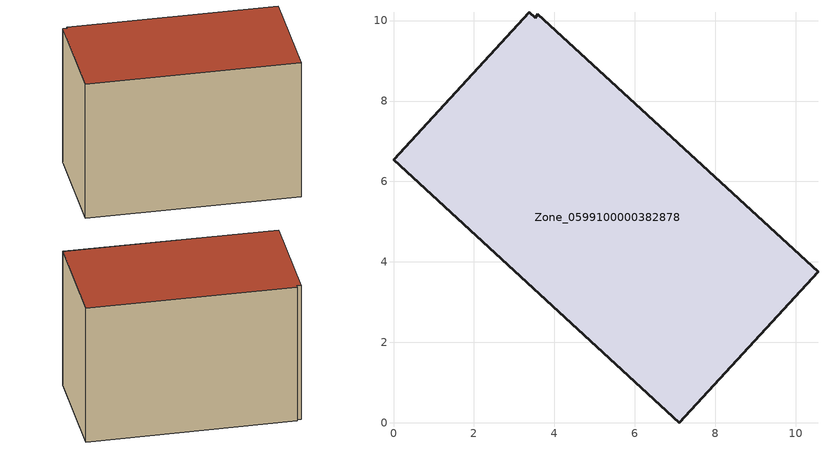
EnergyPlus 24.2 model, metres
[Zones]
Zone_0599100000382878
 floor ground (C_G): 3.59,10.15 10.55,3.75 7.11,0 0,6.54 3.38,10.21 3.52,10.07 z0
 wall outside (C_F): 7.11,0 10.55,3.75 3.59,10.15 3.52,10.07 3.38,10.21 0,6.54 7.11,0 z0:6.76
 roof outside (C_R): 10.55,3.75 3.59,10.15 3.52,10.07 3.38,10.21 0,6.54 7.11,0 z6.76
[BUILDING]
Pand.0599100000382878: North Axis=0; Terrain=City; Loads Convergence Tolerance Value=0.04; Temperature Convergence Tolerance Value=0.4; Solar Distribution=FullExterior; Maximum Number of Warmup Days=25; Minimum Number of Warmup Days=1
[Site:Location]
Rotterdam.The.Hague.AP_ZH_NLD Design_Conditions: Latitude=51.96; Longitude=4.45; Time Zone=1; Elevation=-4.5
[SITE:GROUNDTEMPERATURE:BUILDINGSURFACE]
18, 18, 18, 18, 18, 18, 18, 18, 18, 18, 18, 18
[MATERIAL] Thermal Absorptance=0.9; Solar Absorptance=0.7; Visible Absorptance=0.7
Name | Roughness | Thickness | Conductivity | Density | Specific Heat
G.TI.1992-2005 | MediumSmooth | 0.15 | 0.06 | 540 | 1210
F.TI.1992-2005 | Rough | 0.3 | 0.12 | 1920 | 840
R.TI.1992-2005 | MediumRough | 0.2 | 0.08 | 1500 | 1000
[CONSTRUCTION]
C_G: G.TI.1992-2005
C_F: F.TI.1992-2005
C_R: R.TI.1992-2005
[ZONE]
Zone_0599100000382878: Type=1; Multiplier=1; Ceiling Height=Autocalculate; Volume=Autocalculate; Floor Area=autocalculate; Part of Total Floor Area=Yes
[ZONEINFILTRATION:DESIGNFLOWRATE]
Infil_Zone_0599100000382878: Zone or ZoneList or Space or SpaceList=Zone_0599100000382878; Schedule=AlwaysOn; Design Flow Rate Calculation Method=Flow/Area; Flow Rate per Floor Area=0.0015; Constant Term Coefficient=1; Temperature Term Coefficient=0; Velocity Term Coefficient=0; Velocity Squared Term Coefficient=0
[HVACTEMPLATE:ZONE:IDEALLOADSAIRSYSTEM]
Zone_0599100000382878: Maximum Heating Supply Air Temperature=50; Minimum Cooling Supply Air Temperature=13; Maximum Heating Supply Air Humidity Ratio=0.0156; Minimum Cooling Supply Air Humidity Ratio=0.0077; Heating Limit=NoLimit; Cooling Limit=NoLimit; Dehumidification Control Type=ConstantSensibleHeatRatio; Cooling Sensible Heat Ratio=0.7; Dehumidification Setpoint=60; Humidification Control Type=None; Humidification Setpoint=30; Outdoor Air Method=None; Outdoor Air Flow Rate per Person=0.00944; Outdoor Air Flow Rate per Zone Floor Area=0; Outdoor Air Flow Rate per Zone=0; Demand Controlled Ventilation Type=None; Outdoor Air Economizer Type=NoEconomizer; Heat Recovery Type=None; Sensible Heat Recovery Effectiveness=0.7; Latent Heat Recovery Effectiveness=0.65
[ZONECONTROL:THERMOSTAT]
ThermostatControl_Zone_0599100000382878: Zone or ZoneList=Zone_0599100000382878; Control Type Schedule=DualSetpointControlType; Control 1=Thermostat_Zone_0599100000382878; Temperature Difference Between Cutout And Setpoint=0
[THERMOSTATSETPOINT:DUALSETPOINT]
Thermostat_Zone_0599100000382878: Heating Setpoint Temperature Schedule=HeatingSetpoint_Zone_0599100000382878; Cooling Setpoint Temperature Schedule=CoolingSetpoint_Zone_0599100000382878
[SCHEDULE:COMPACT]
HeatingSetpoint_Zone_0599100000382878: Through: 12/31, For: AllDays, Until: 24:00, 21
CoolingSetpoint_Zone_0599100000382878: Through: 12/31, For: AllDays, Until: 24:00, 24
DualSetpointControlType: Through: 12/31, For: AllDays, Until: 24:00, 4
AlwaysOn: Through: 12/31, For: AllDays, Until: 24:00, 1
